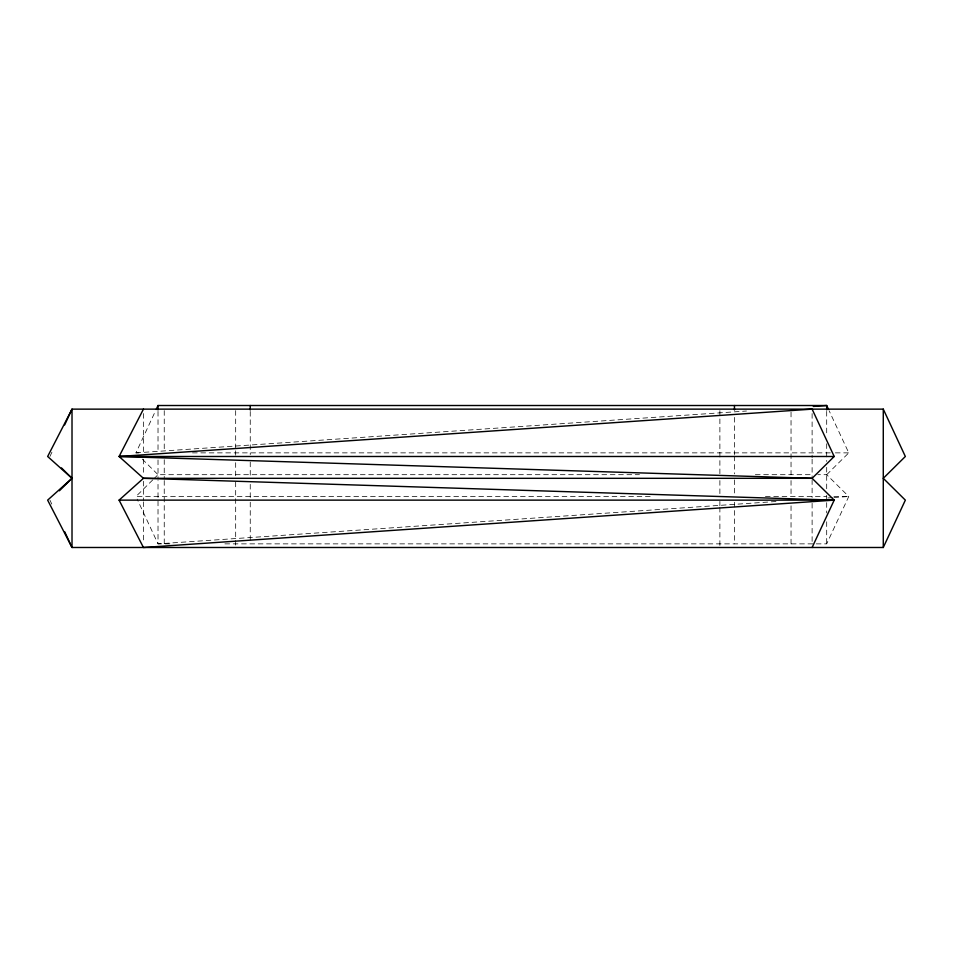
<?xml version="1.0" encoding="UTF-8"?>
<svg xmlns="http://www.w3.org/2000/svg" width="953" height="953" viewBox="0 0 953 953"><rect width="100%" height="100%" fill="white"/><g stroke="black" fill="none" stroke-linecap="round" stroke-linejoin="round"><path stroke-width="0.71" stroke-dasharray="4.76 3.57" d="M49.937 456.487L52.999 449.911M138.924 452.866L135.945 452.866L155.565 410.779M816.28 543.865L826.692 543.865L848.766 496.513L826.692 474.689L817.769 474.689M152.766 479.883L135.945 496.513L650.839 496.513M153.814 478.847L158.019 474.689L639.463 474.689M826.692 474.689L848.766 452.866L829.146 410.779M135.945 452.866L746.473 411.017M775.98 501.504L158.019 543.865L137.172 499.146M827.966 497.942L832.434 497.633M833.911 497.526L848.766 496.513L833.887 496.513M192.494 452.866L833.887 452.866M835.376 452.866L848.766 452.866M755.36 474.689L811.825 474.689M765.426 496.513L826.442 496.513M169.92 543.865L158.019 543.865L158.019 480.574M224.884 543.865L814.803 543.865M142.247 459.096L158.019 474.689M49.937 500.134L51.772 504.077M826.692 411.398L826.692 434.949M826.692 443.776L826.692 461.443M826.692 467.327L826.692 489.401M826.692 495.298L826.692 501.183M826.692 502.648L826.692 512.952M826.692 521.779L826.692 543.865M812.111 413.554L812.111 457.702M812.111 459.179L812.111 476.845M812.111 479.788L812.111 497.442M812.111 503.327L812.111 543.067M791.038 412.113L791.038 474.594M791.038 480.538L791.038 496.906M791.038 505.829L791.038 545.998M734.453 417.414L734.453 454.605M734.453 456.094L734.453 473.939M734.453 479.895L734.453 496.263M734.453 502.207L734.453 543.865M719.884 410.624L719.884 474.594M719.884 480.538L719.884 493.928M719.884 501.373L719.884 505.829M719.884 507.318L719.884 545.998M250.246 411.47L250.246 454.605M250.246 462.038L250.246 476.917M250.246 484.362L250.246 500.718M250.246 502.207L250.246 540.887M235.677 410.624L235.677 449.304M235.677 450.793L235.677 455.26M235.677 462.693L235.677 476.083M235.677 482.027L235.677 545.998M164.238 410.624L164.238 450.793M164.238 459.715L164.238 479.061M164.238 480.538L164.238 544.508M158.019 411.398L158.019 451.138M158.019 459.965L158.019 479.109M143.45 413.554L143.45 453.294M143.45 459.179L143.45 475.368M143.45 481.253L143.45 500.385M143.45 501.862L143.45 543.067"/><path stroke-width="1.43" d="M64.649 424.919L72.011 409.135L883.276 409.135L905.35 456.487L883.276 478.311L905.35 500.134L883.276 547.487L72.011 547.487L47.65 500.134L72.011 478.311L61.492 467.923M156.185 409.456L158.019 405.513L826.692 405.513L828.526 409.456M812.111 547.487L834.197 500.134L812.111 478.311L119.089 456.487L143.45 409.135M59.396 490.783L72.011 478.311L47.65 456.487L72.011 409.135L72.011 547.487L64.649 531.703M834.197 456.487L812.111 478.311L143.45 478.311L119.089 500.134L143.45 547.487L834.197 500.134L143.45 478.311L119.089 456.487L812.111 409.135L834.197 456.487L119.089 456.487M813.314 406.431L826.692 405.513L826.692 409.933M119.089 500.134L834.197 500.134M883.276 409.135L883.276 547.487M734.453 405.513L734.453 409.981M250.246 405.513L250.246 409.981M158.019 405.513L158.019 409.933"/></g></svg>
